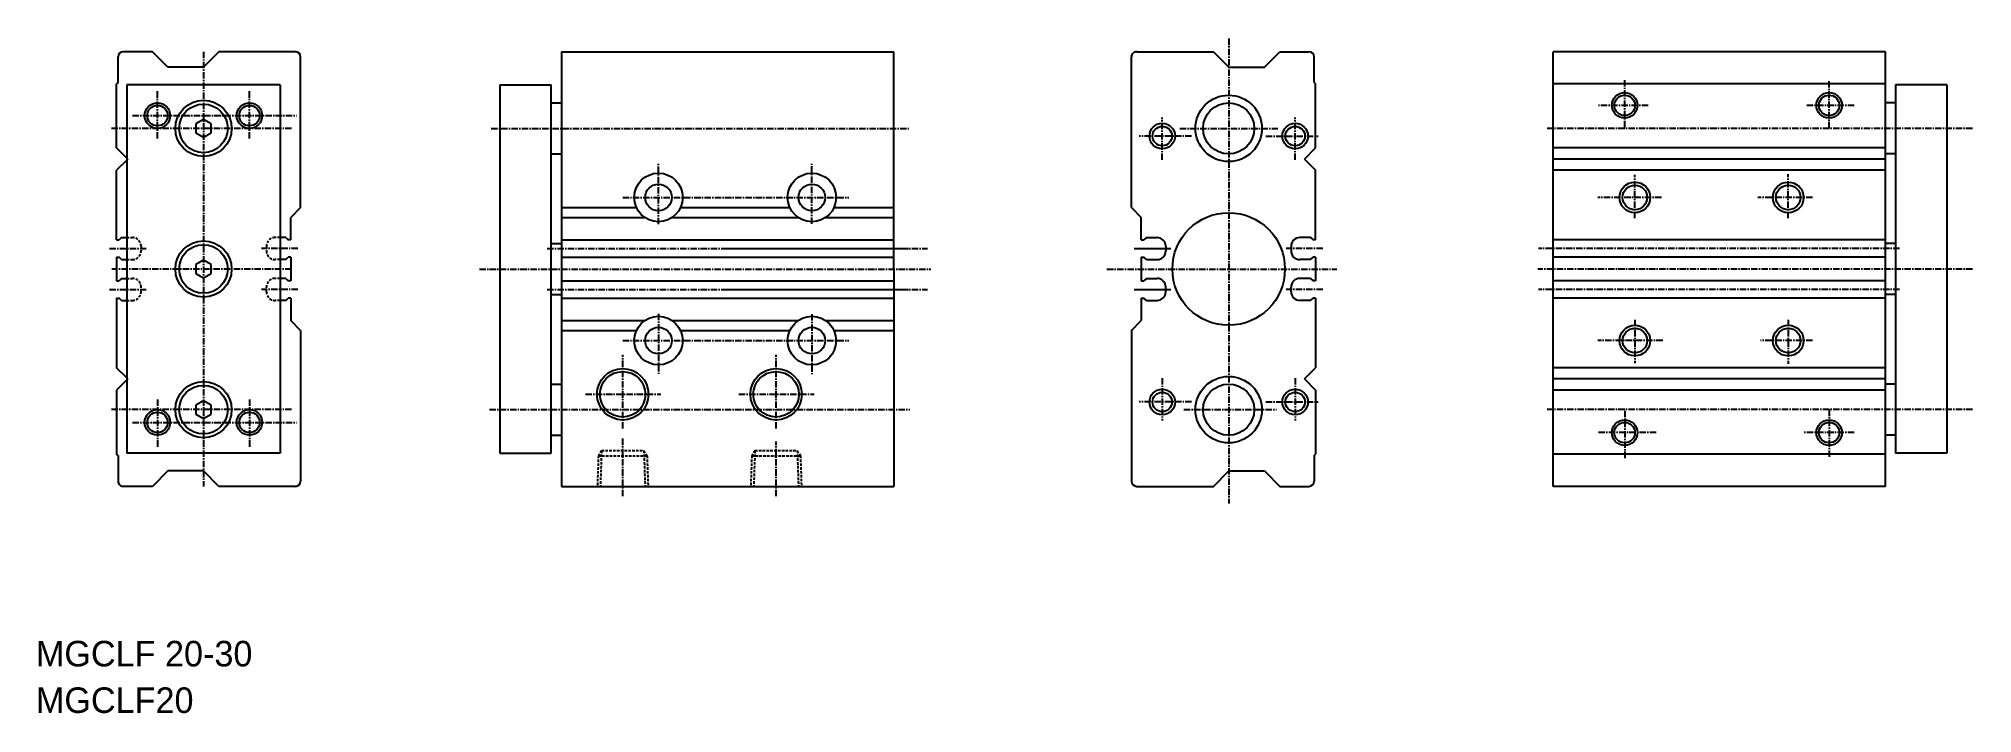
# Model space of a CAD drawing. Extents: x 1 to 379, y 0 to 132.
import ezdxf

# ---------------------------------------------------------------- set-up
doc = ezdxf.new("R2010")
doc.units = 0
doc.linetypes.add('CENTER', pattern=[2, 1.25, -0.25, 0.25, -0.25])
doc.linetypes.add('DASHED', pattern=[0.75, 0.5, -0.25])
doc.layers.get('0').update_dxf_attribs({"linetype": 'CONTINUOUS'})
doc.layers.add('CENTER', color=1, linetype='CENTER')

msp = doc.modelspace()

# ---------------------------------------------------------------- linework, layer by layer
at = {"color": 7, "linetype": 'CONTINUOUS'}
for p, q in [((22.78, 129.32), (17.08, 129.32)), ((25.78, 126.32), (22.78, 129.32)), ((35.78, 129.32), (32.78, 126.32)), ((50.78, 129.32), (35.78, 129.32)), ((102.78, 129.32), (167.78, 129.32)), ((102.78, 129.32), (102.78, 44.32)), ((167.78, 86.82), (167.78, 129.32)), ((215.31, 129.32), (230.31, 129.32)), ((230.31, 129.32), (233.31, 126.32)), ((240.31, 126.32), (243.31, 129.32)), ((243.31, 129.32), (249.01, 129.32)), ((361.76, 129.32), (296.76, 129.32)), ((296.76, 44.32), (296.76, 129.32)), ((361.76, 44.32), (361.76, 129.32)), ((16.08, 123.32), (16.08, 128.32)), ((32.78, 126.32), (25.78, 126.32)), ((51.78, 98.82), (51.78, 128.32)), ((214.31, 98.82), (214.31, 128.32)), ((233.31, 126.32), (240.31, 126.32)), ((250.01, 123.32), (250.01, 128.32)), ((16.08, 123.32), (15.78, 123.02)), ((15.78, 110.52), (15.78, 123.02)), ((47.78, 122.82), (17.78, 122.82)), ((17.78, 122.82), (17.78, 50.82)), ((47.78, 122.82), (47.78, 50.82)), ((90.78, 122.82), (90.78, 50.82)), ((90.78, 122.82), (100.78, 122.82)), ((100.78, 50.82), (100.78, 122.82)), ((250.01, 123.32), (250.31, 123.02)), ((250.31, 110.52), (250.31, 123.02)), ((361.76, 123.02), (296.76, 123.02)), ((363.76, 122.82), (363.76, 50.82)), ((373.76, 122.82), (363.76, 122.82)), ((373.76, 122.82), (373.76, 50.82)), ((100.78, 119.32), (102.78, 119.32)), ((363.76, 119.32), (361.76, 119.32)), ((32.78, 116.06), (31.28, 115.19)), ((31.28, 115.19), (31.28, 113.46)), ((34.28, 115.19), (32.78, 116.06)), ((34.28, 113.46), (34.28, 115.19)), ((17.78, 108.52), (15.78, 110.52)), ((31.28, 113.46), (32.78, 112.59)), ((32.78, 112.59), (34.28, 113.46)), ((248.11, 108.32), (250.31, 110.52)), ((361.76, 110.52), (296.76, 110.52)), ((17.78, 108.12), (15.78, 106.12)), ((15.78, 92.52), (15.78, 106.12)), ((100.78, 109.32), (102.78, 109.32)), ((248.11, 108.32), (250.31, 106.12)), ((250.31, 92.52), (250.31, 106.12)), ((361.76, 108.32), (296.76, 108.32)), ((361.76, 106.12), (296.76, 106.12)), ((363.76, 109.32), (361.76, 109.32)), ((51.78, 98.82), (49.88, 96.92)), ((102.78, 98.82), (117.48, 98.82)), ((126.09, 98.82), (147.48, 98.82)), ((156.09, 98.82), (167.78, 98.82)), ((214.31, 98.82), (216.21, 96.92)), ((49.88, 92.52), (49.88, 96.92)), ((102.78, 96.92), (119.07, 96.92)), ((124.5, 96.92), (149.07, 96.92)), ((154.5, 96.92), (167.78, 96.92)), ((216.21, 92.52), (216.21, 96.92)), ((15.78, 92.52), (16.28, 92.52)), ((16.78, 92.97), (16.28, 92.52)), ((16.78, 92.97), (17.78, 92.97)), ((48.88, 92.97), (47.78, 92.97)), ((48.88, 92.97), (49.38, 92.52)), ((49.88, 92.52), (49.38, 92.52)), ((100.78, 91.82), (102.78, 91.82)), ((102.78, 92.52), (167.78, 92.52)), ((216.21, 92.52), (216.71, 92.52)), ((217.21, 92.97), (216.71, 92.52)), ((217.21, 92.97), (219.31, 92.97)), ((221.01, 91.27), (221.01, 90.37)), ((245.51, 91.27), (245.51, 90.37)), ((249.31, 92.97), (247.21, 92.97)), ((249.31, 92.97), (249.81, 92.52)), ((250.31, 92.52), (249.81, 92.52)), ((361.76, 92.52), (296.76, 92.52)), ((363.76, 91.82), (361.76, 91.82)), ((15.78, 89.12), (15.78, 84.52)), ((15.78, 89.12), (16.28, 89.12)), ((16.78, 88.67), (16.28, 89.12)), ((16.78, 88.67), (17.78, 88.67)), ((32.78, 88.56), (31.28, 87.69)), ((31.28, 87.69), (31.28, 85.96)), ((34.28, 87.69), (32.78, 88.56)), ((34.28, 85.96), (34.28, 87.69)), ((48.88, 88.67), (47.78, 88.67)), ((48.88, 88.67), (49.38, 89.12)), ((49.88, 89.12), (49.38, 89.12)), ((49.88, 89.12), (49.88, 84.52)), ((102.78, 89.12), (167.78, 89.12)), ((216.21, 89.12), (216.21, 84.52)), ((216.21, 89.12), (216.71, 89.12)), ((217.21, 88.67), (216.71, 89.12)), ((217.21, 88.67), (219.31, 88.67)), ((249.31, 88.67), (247.21, 88.67)), ((249.31, 88.67), (249.81, 89.12)), ((250.31, 89.12), (249.81, 89.12)), ((250.31, 89.12), (250.31, 84.52)), ((361.76, 89.12), (296.76, 89.12)), ((15.78, 84.52), (16.28, 84.52)), ((16.78, 84.97), (16.28, 84.52)), ((16.78, 84.97), (17.78, 84.97)), ((31.28, 85.96), (32.78, 85.09)), ((32.78, 85.09), (34.28, 85.96)), ((48.88, 84.97), (47.78, 84.97)), ((48.88, 84.97), (49.38, 84.52)), ((49.88, 84.52), (49.38, 84.52)), ((102.78, 84.52), (167.78, 84.52)), ((167.78, 86.82), (167.78, 44.32)), ((216.21, 84.52), (216.71, 84.52)), ((217.21, 84.97), (216.71, 84.52)), ((217.21, 84.97), (219.31, 84.97)), ((221.01, 82.37), (221.01, 83.27)), ((245.51, 82.37), (245.51, 83.27)), ((249.31, 84.97), (247.21, 84.97)), ((249.31, 84.97), (249.81, 84.52)), ((250.31, 84.52), (249.81, 84.52)), ((361.76, 84.52), (296.76, 84.52)), ((15.78, 81.12), (15.78, 67.52)), ((15.78, 81.12), (16.28, 81.12)), ((16.78, 80.67), (16.28, 81.12)), ((16.78, 80.67), (17.78, 80.67)), ((48.88, 80.67), (47.78, 80.67)), ((48.88, 80.67), (49.38, 81.12)), ((49.88, 81.12), (49.38, 81.12)), ((49.88, 81.12), (49.88, 76.72)), ((100.78, 81.82), (102.78, 81.82)), ((102.78, 81.12), (167.78, 81.12)), ((216.21, 81.12), (216.21, 76.72)), ((216.21, 81.12), (216.71, 81.12)), ((217.21, 80.67), (216.71, 81.12)), ((217.21, 80.67), (219.31, 80.67)), ((249.31, 80.67), (247.21, 80.67)), ((249.31, 80.67), (249.81, 81.12)), ((250.31, 81.12), (249.81, 81.12)), ((250.31, 81.12), (250.31, 67.52)), ((361.76, 81.12), (296.76, 81.12)), ((363.76, 81.82), (361.76, 81.82)), ((51.78, 74.82), (49.88, 76.72)), ((102.78, 76.72), (119.07, 76.72)), ((124.5, 76.72), (149.07, 76.72)), ((154.5, 76.72), (167.78, 76.72)), ((214.31, 74.82), (216.21, 76.72)), ((51.78, 74.82), (51.78, 45.32)), ((102.78, 74.82), (117.48, 74.82)), ((126.09, 74.82), (147.48, 74.82)), ((156.09, 74.82), (167.78, 74.82)), ((214.31, 74.82), (214.31, 45.32)), ((17.78, 65.52), (15.78, 67.52)), ((17.78, 65.12), (15.78, 63.12)), ((100.78, 64.32), (102.78, 64.32)), ((248.11, 65.32), (250.31, 67.52)), ((248.11, 65.32), (250.31, 63.12)), ((361.76, 67.52), (296.76, 67.52)), ((361.76, 65.32), (296.76, 65.32)), ((363.76, 64.32), (361.76, 64.32)), ((15.78, 63.12), (15.78, 50.62)), ((32.78, 61.06), (31.28, 60.19)), ((34.28, 60.19), (32.78, 61.06)), ((250.31, 63.12), (250.31, 50.62)), ((361.76, 63.12), (296.76, 63.12)), ((31.28, 60.19), (31.28, 58.46)), ((31.28, 58.46), (32.78, 57.59)), ((32.78, 57.59), (34.28, 58.46)), ((34.28, 58.46), (34.28, 60.19)), ((100.78, 54.32), (102.78, 54.32)), ((363.76, 54.32), (361.76, 54.32)), ((16.08, 50.32), (15.78, 50.62)), ((16.08, 50.32), (16.08, 45.32)), ((47.78, 50.82), (17.78, 50.82)), ((90.78, 50.82), (100.78, 50.82)), ((250.01, 50.32), (250.31, 50.62)), ((250.01, 50.32), (250.01, 45.32)), ((361.76, 50.62), (296.76, 50.62)), ((373.76, 50.82), (363.76, 50.82)), ((25.78, 47.32), (22.78, 44.32)), ((32.78, 47.32), (25.78, 47.32)), ((35.78, 44.32), (32.78, 47.32)), ((230.31, 44.32), (233.31, 47.32)), ((233.31, 47.32), (240.31, 47.32)), ((240.31, 47.32), (243.31, 44.32)), ((22.78, 44.32), (17.08, 44.32)), ((50.78, 44.32), (35.78, 44.32)), ((102.78, 44.32), (167.78, 44.32)), ((215.31, 44.32), (230.31, 44.32)), ((243.31, 44.32), (249.01, 44.32)), ((361.76, 44.32), (296.76, 44.32))]:
    msp.add_line(p, q, dxfattribs=at)
at = {"color": 3, "linetype": 'DASHED'}
for p, q in [((17.98, 108.32), (17.78, 108.52)), ((17.98, 108.32), (17.78, 108.12)), ((17.78, 92.97), (18.88, 92.97)), ((20.58, 91.27), (20.58, 90.37)), ((45.08, 91.27), (45.08, 90.37)), ((47.78, 92.97), (46.78, 92.97)), ((17.78, 88.67), (18.88, 88.67)), ((47.78, 88.67), (46.78, 88.67)), ((17.78, 84.97), (18.88, 84.97)), ((20.58, 82.37), (20.58, 83.27)), ((45.08, 82.37), (45.08, 83.27)), ((47.76, 84.97), (46.78, 84.97)), ((17.78, 80.67), (18.88, 80.67)), ((47.76, 80.67), (46.78, 80.67)), ((17.98, 65.32), (17.78, 65.52)), ((17.98, 65.32), (17.78, 65.12)), ((110.03, 50.31), (109.82, 44.32)), ((110, 50.31), (119.54, 50.31)), ((110.64, 51.28), (110.02, 50.3)), ((110.65, 51.31), (110.4, 44.3)), ((110.65, 51.31), (118.92, 51.31)), ((118.92, 51.3), (119.16, 44.32)), ((118.93, 51.28), (119.55, 50.3)), ((119.54, 50.31), (119.74, 44.32)), ((140.03, 50.31), (139.82, 44.32)), ((140, 50.31), (149.54, 50.31)), ((140.64, 51.28), (140.02, 50.3)), ((140.65, 51.31), (140.4, 44.3)), ((140.65, 51.31), (148.92, 51.31)), ((148.92, 51.3), (149.16, 44.32)), ((148.93, 51.28), (149.55, 50.3)), ((149.54, 50.31), (149.74, 44.32))]:
    msp.add_line(p, q, dxfattribs=at)
at = {"color": 3, "linetype": 'CONTINUOUS'}
for centre, radius in [((310.76, 118.82), 2.5), ((350.76, 118.82), 2.5), ((23.78, 116.82), 2.5), ((41.78, 116.82), 2.5), ((220.31, 112.82), 2.5), ((246.31, 112.82), 2.5), ((312.76, 100.82), 3), ((342.76, 100.82), 3), ((312.76, 72.82), 3), ((342.76, 72.82), 3), ((114.78, 62.32), 5.03), ((144.78, 62.32), 5.03), ((220.31, 60.82), 2.5), ((246.31, 60.82), 2.5), ((23.78, 56.82), 2.5), ((41.78, 56.82), 2.5), ((310.76, 54.82), 2.5), ((350.76, 54.82), 2.5)]:
    msp.add_circle(centre, radius, dxfattribs=at)
at = {"color": 7, "linetype": 'CONTINUOUS'}
for centre, radius in [((23.78, 116.82), 2), ((32.78, 114.32), 5.5), ((32.78, 114.32), 4.75), ((41.78, 116.82), 2), ((233.31, 114.32), 6.5), ((233.31, 114.32), 5), ((310.76, 118.82), 2), ((350.76, 118.82), 2), ((220.31, 112.82), 1.9), ((246.31, 112.82), 1.9), ((121.78, 100.82), 4.75), ((121.78, 100.82), 2.6), ((151.78, 100.82), 4.75), ((151.78, 100.82), 2.6), ((312.76, 100.82), 2.4), ((342.76, 100.82), 2.4), ((233.31, 86.82), 11), ((32.78, 86.82), 5.5), ((32.78, 86.82), 4.75), ((121.78, 72.82), 4.75), ((151.78, 72.82), 4.75), ((121.78, 72.82), 2.6), ((151.78, 72.82), 2.6), ((312.76, 72.82), 2.4), ((342.76, 72.82), 2.4), ((32.78, 59.32), 5.5), ((114.78, 62.32), 4.45), ((144.78, 62.32), 4.45), ((233.31, 59.32), 6.5), ((233.31, 59.32), 5), ((32.78, 59.32), 4.75), ((220.31, 60.82), 1.9), ((246.31, 60.82), 1.9), ((23.78, 56.82), 2), ((41.78, 56.82), 2), ((310.76, 54.82), 2), ((350.76, 54.82), 2)]:
    msp.add_circle(centre, radius, dxfattribs=at)
for centre, radius, start, end in [((17.08, 128.32), 1, 90, 180), ((50.78, 128.32), 1, 0.0001, 90.0001), ((215.31, 128.32), 1, 89.9999, 179.9999), ((249.01, 128.32), 1, 360, 90), ((219.31, 91.27), 1.7, 0, 90), ((247.21, 91.27), 1.7, 90, 180), ((219.31, 90.37), 1.7, 270, 0), ((247.21, 90.37), 1.7, 180, 270), ((219.31, 83.27), 1.7, 0, 90), ((247.21, 83.27), 1.7, 90, 180), ((219.31, 82.37), 1.7, 270, 0), ((247.21, 82.37), 1.7, 180, 269.9999), ((17.08, 45.32), 1, 180, 270.0001), ((50.78, 45.32), 1, 270.0001, 0), ((215.31, 45.32), 1, 180, 269.9999), ((249.01, 45.32), 1, 270, 0)]:
    msp.add_arc(centre, radius, start, end, dxfattribs=at)
at = {"color": 3, "linetype": 'DASHED'}
for centre, start, end in [((18.88, 91.27), 0, 90), ((46.78, 91.27), 90, 180), ((18.88, 90.37), 270, 0), ((46.78, 90.37), 180, 270.0001), ((18.88, 83.27), 0, 90), ((46.78, 83.27), 90, 180), ((18.88, 82.37), 270.0001, 0), ((46.78, 82.37), 180, 270)]:
    msp.add_arc(centre, 1.7, start, end, dxfattribs=at)
at = {"layer": 'CENTER', "color": 1, "linetype": 'CENTER'}
for p, q in [((32.78, 129.32), (32.78, 44.32)), ((233.31, 131.87), (233.31, 40.99)), ((23.78, 112.33), (23.78, 121.82)), ((41.78, 112.33), (41.78, 121.82)), ((310.76, 114.53), (310.76, 123.82)), ((350.76, 114.33), (350.76, 123.82)), ((315.36, 118.82), (305.64, 118.82)), ((355.64, 118.82), (346.39, 118.82)), ((50.03, 114.32), (14.55, 114.32)), ((18.9, 116.82), (50.97, 116.82)), ((89.03, 114.32), (170.73, 114.32)), ((220.31, 108.15), (220.31, 116.46)), ((223.73, 114.32), (242.9, 114.32)), ((246.31, 108.15), (246.31, 116.46)), ((378.76, 114.32), (295.59, 114.32)), ((226.06, 112.82), (215.79, 112.82)), ((240.57, 112.82), (250.84, 112.82)), ((121.78, 95.61), (121.78, 107.42)), ((151.78, 95.67), (151.78, 107.42)), ((312.76, 96.77), (312.76, 105.21)), ((342.76, 96.77), (342.76, 105.37)), ((114.78, 100.82), (159.03, 100.82)), ((317.94, 100.82), (305.51, 100.82)), ((347.48, 100.82), (336.82, 100.82)), ((14.4, 90.82), (21.56, 90.82)), ((51.27, 90.82), (44.11, 90.82)), ((100.02, 90.82), (170.65, 90.82)), ((135.33, 90.82), (174.39, 90.82)), ((214.83, 90.82), (221.99, 90.82)), ((215.61, 90.82), (221.22, 90.82)), ((251.7, 90.82), (244.54, 90.82)), ((364.53, 90.82), (293.89, 90.82)), ((49.99, 86.82), (14.87, 86.82)), ((86.75, 86.82), (175.02, 86.82)), ((209.5, 86.82), (254.46, 86.82)), ((378.76, 86.82), (293.77, 86.82)), ((14.4, 82.82), (21.56, 82.82)), ((51.27, 82.82), (44.11, 82.82)), ((100.02, 82.82), (170.65, 82.82)), ((135.33, 82.82), (174.39, 82.82)), ((214.83, 82.82), (221.99, 82.82)), ((215.61, 82.82), (221.22, 82.82)), ((251.7, 82.82), (244.54, 82.82)), ((364.53, 82.82), (293.89, 82.82)), ((121.78, 78.04), (121.78, 66.23)), ((151.78, 77.97), (151.78, 66.23)), ((312.76, 76.88), (312.76, 68.44)), ((342.76, 76.88), (342.76, 68.27)), ((114.78, 72.82), (159.03, 72.82)), ((318.2, 72.82), (305.51, 72.82)), ((347.48, 72.82), (337.34, 72.82)), ((114.78, 55.65), (114.78, 70.02)), ((144.78, 55.65), (144.78, 70.02)), ((220.31, 65.5), (220.31, 57.18)), ((246.31, 65.5), (246.31, 57.18)), ((23.78, 61.32), (23.78, 51.82)), ((41.78, 61.32), (41.78, 51.82)), ((107.51, 62.32), (122.23, 62.32)), ((137.51, 62.32), (152.23, 62.32)), ((226.06, 60.82), (215.79, 60.82)), ((240.57, 60.82), (250.84, 60.82)), ((50.03, 59.32), (14.55, 59.32)), ((18.9, 56.82), (50.97, 56.82)), ((88.74, 59.32), (170.97, 59.32)), ((224.52, 59.32), (242.64, 59.32)), ((378.76, 59.32), (295.59, 59.32)), ((310.76, 59.11), (310.76, 49.82)), ((350.76, 59.32), (350.76, 49.82)), ((114.78, 42.4), (114.78, 53.81)), ((144.78, 42.4), (144.78, 53.1)), ((316.91, 54.82), (305.64, 54.82)), ((355.64, 54.82), (345.87, 54.82))]:
    msp.add_line(p, q, dxfattribs=at)

# ---------------------------------------------------------------- texts
for s, p in [('MGCLF 20-30', (0, 9.1)), ('MGCLF20', (0, 0))]:
    msp.add_text(s, height=5).set_placement(p)

doc.saveas('drawing.dxf')
